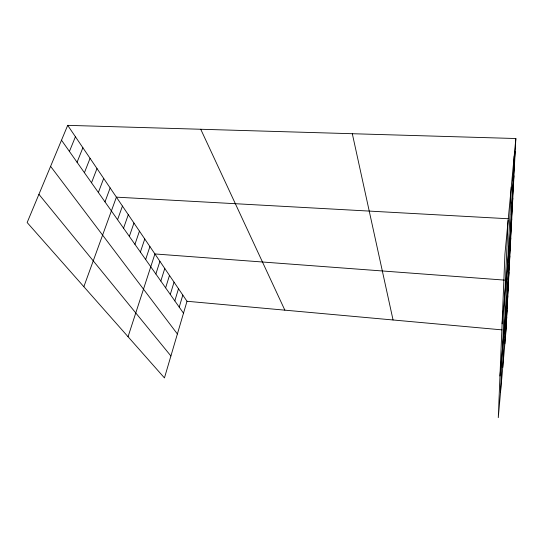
<?xml version="1.0" encoding="UTF-8"?>
<svg xmlns="http://www.w3.org/2000/svg" width="543" height="543" viewBox="0 0 543 543"><rect width="100%" height="100%" fill="white"/><g stroke="black" fill="none" stroke-linecap="round" stroke-linejoin="round"><path stroke-width="0.81" d="M500.51 392.535L508.112 220.424M502.75 367.421L511.268 187.05M504.861 343.76L514.194 156.051M515.85 138.526L506.069 330.239L498.27 417.655L504.915 254.321L515.85 138.526L67.699 125.345L27.15 222.535L164.448 377.921L187.009 301.27L67.699 125.345M506.178 317.35L507.454 303.17M505.832 324.28L507.087 310.27M505.499 330.979L506.741 317.139M505.173 337.474L506.402 323.791M509.341 253.751L510.773 238.112M508.9 262.629L510.305 247.187M508.472 271.188L509.863 255.929M508.058 279.441L509.429 264.373M507.664 287.417L509.015 272.532M499.96 376.014L508.615 280.412M506.897 302.784L508.214 288.258M506.531 310.189L507.827 295.84M512.375 192.697L513.95 175.837M511.818 203.917L513.366 187.267M511.282 214.682L512.802 198.243M510.766 225.026L512.266 208.79M502.085 323.866L511.75 218.938M509.796 244.533L511.248 228.705M513.563 168.798L515.192 151.497M512.952 181.002L514.554 163.925M179.224 307.121L182.815 295.087M174.819 300.876L178.498 288.72M170.292 294.455L174.052 282.17M165.629 287.838L169.484 275.43M160.823 281.03L164.773 268.486M155.868 274.005L159.92 261.332M128.053 336.728L154.918 253.954L504.522 280.107M145.653 259.52L149.916 246.576M140.386 252.054L144.764 238.974M134.949 244.35L139.442 231.135M129.343 236.395L133.958 223.044M123.553 228.182L128.291 214.689M117.573 219.705L122.447 206.069M83.846 286.704L116.399 197.15L508.377 218.754M104.996 201.867L110.148 187.939M98.378 192.487L103.686 178.403M91.523 182.767L96.993 168.54M84.423 172.701L90.063 158.318M77.065 162.269L82.882 147.73M69.429 151.443L75.429 136.741M187.009 301.27L502.017 329.873M38.92 194.319L170.909 355.984M50.594 166.348L177.385 333.979M61.502 140.203L183.5 313.189M200.74 129.261L284.858 310.155M352.312 133.714L393.057 319.976"/></g></svg>
